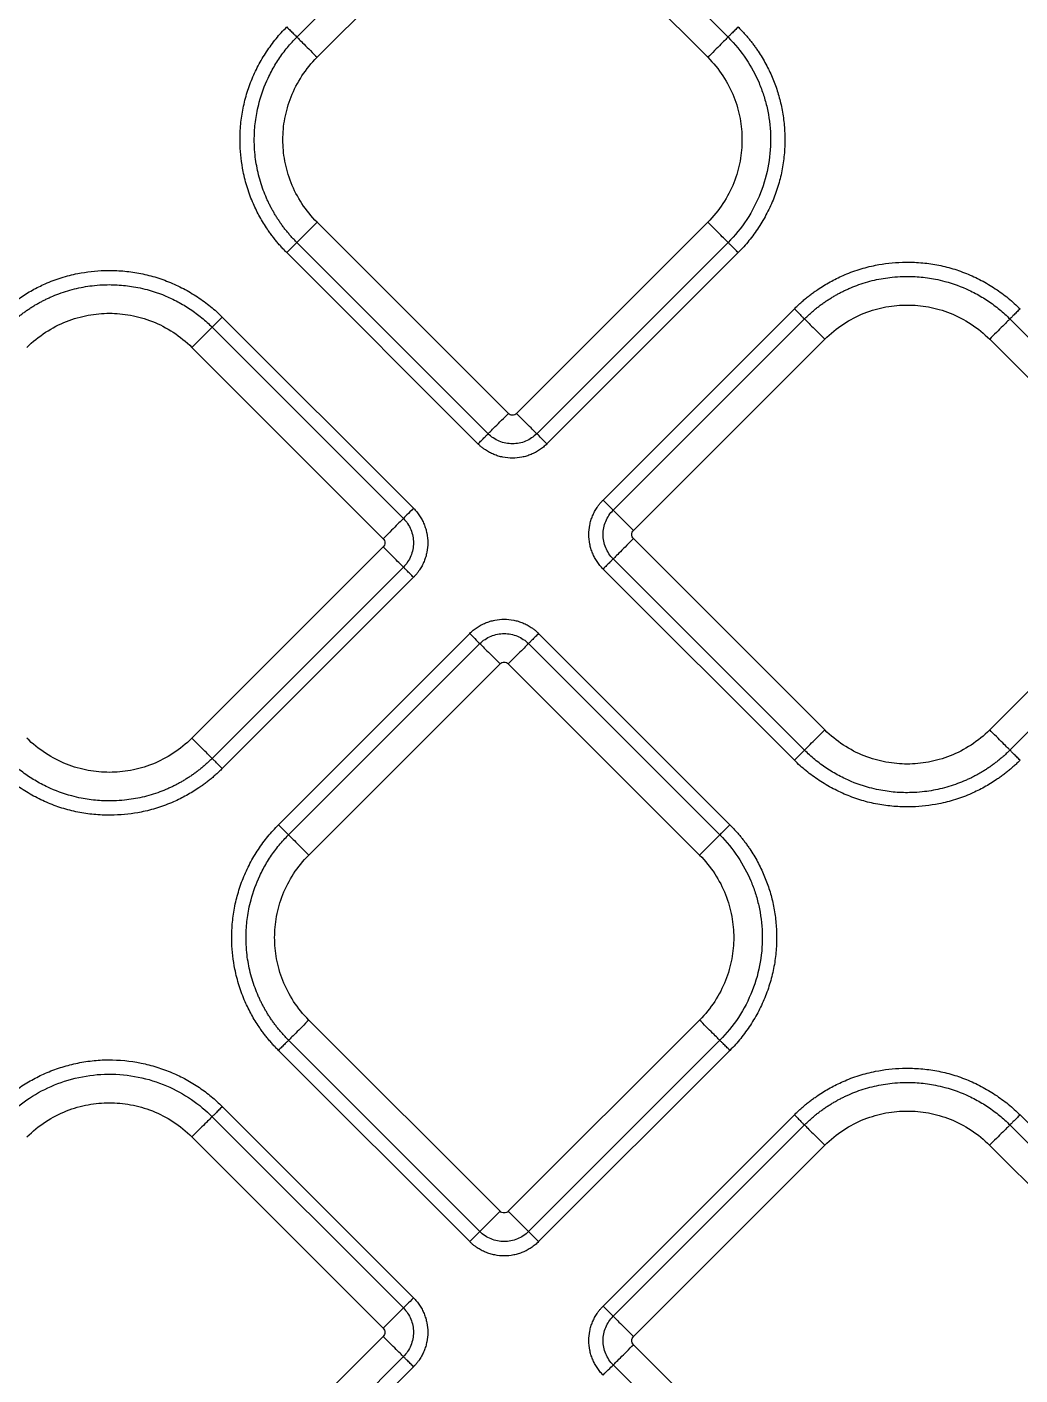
# Model space of a CAD drawing. Extents: x 0 to 84, y -21 to 126.
# Drawn here: x 47.546 to 50.966, y 29.559 to 34.201 of the extents above; entities that cross this region are included whole.
import ezdxf

# ---------------------------------------------------------------- set-up
doc = ezdxf.new("R2010")
doc.units = 0
doc.header["$MEASUREMENT"] = 0
doc.layers.add('1', color=4, linetype='Continuous')

# ---------------------------------------------------------------- blocks, each defined once
blk = doc.blocks.new('PRODIGY')
at = {"layer": '1', "color": 3, "linetype": 'Continuous', "lineweight": 25}
for p, q in [((48.4756, 34.1665), (49.1343, 34.8251)), ((49.302, 34.8251), (49.9607, 34.1665)), ((48.5453, 34.0968), (49.204, 34.7554)), ((49.2323, 34.7554), (49.891, 34.0968)), ((49.204, 32.8701), (48.5453, 33.5288)), ((49.891, 33.5288), (49.2323, 32.8701)), ((49.1343, 32.8004), (48.4756, 33.4591)), ((49.9607, 33.4591), (49.302, 32.8004)), ((49.0994, 32.7656), (48.4408, 33.4242)), ((49.9955, 33.4242), (49.3369, 32.7656)), ((48.2188, 33.2022), (48.8774, 32.5436)), ((49.5304, 32.5721), (50.189, 33.2307)), ((49.5652, 32.5372), (50.2239, 33.1959)), ((50.9313, 33.1959), (51.5899, 32.5372)), ((48.1839, 33.1674), (48.8426, 32.5087)), ((49.6349, 32.4675), (50.2936, 33.1262)), ((50.8616, 33.1262), (51.5202, 32.4675)), ((48.1142, 33.0977), (48.7729, 32.439)), ((48.7729, 32.4107), (48.1142, 31.752)), ((50.2936, 31.7805), (49.6349, 32.4392)), ((51.5202, 32.4392), (50.8616, 31.7805)), ((50.2239, 31.7108), (49.5652, 32.3695)), ((51.5899, 32.3695), (50.9313, 31.7108)), ((48.8426, 32.341), (48.1839, 31.6823)), ((50.189, 31.676), (49.5304, 32.3346)), ((48.8774, 32.3061), (48.2188, 31.6475)), ((48.4123, 31.454), (49.0709, 32.1126)), ((49.3084, 32.1126), (49.967, 31.454)), ((48.4471, 31.4191), (49.1058, 32.0778)), ((49.2735, 32.0778), (49.9322, 31.4191)), ((48.5168, 31.3494), (49.1755, 32.0081)), ((49.2038, 32.0081), (49.8625, 31.3494)), ((49.1755, 30.1228), (48.5168, 30.7814)), ((49.8625, 30.7814), (49.2038, 30.1228)), ((49.1058, 30.0531), (48.4471, 30.7117)), ((49.9322, 30.7117), (49.2735, 30.0531)), ((49.0709, 30.0182), (48.4123, 30.6769)), ((49.967, 30.6769), (49.3084, 30.0182)), ((48.2188, 30.4834), (48.8775, 29.8247)), ((49.5303, 29.7962), (50.189, 30.4549)), ((50.9661, 30.4549), (51.5866, 29.8344)), ((48.184, 30.4485), (48.8426, 29.7899)), ((49.5652, 29.7614), (50.2238, 30.42)), ((50.9312, 30.42), (51.5518, 29.7995)), ((48.1143, 30.3788), (48.7729, 29.7202)), ((49.6349, 29.6917), (50.2935, 30.3503)), ((50.8615, 30.3503), (51.5202, 29.6917)), ((48.7729, 29.6919), (48.1143, 29.0332)), ((48.8426, 29.6222), (48.184, 28.9635)), ((50.2935, 29.0047), (49.6349, 29.6634)), ((48.8775, 29.5873), (48.2188, 28.9287)), ((50.2238, 28.935), (49.5652, 29.5937))]:
    blk.add_line(p, q, dxfattribs=at)
for points, knots in [([(48.4408, 33.4242), (48.4373, 33.4278), (48.4303, 33.4349), (48.4202, 33.4459), (48.4104, 33.4571), (48.4008, 33.4687), (48.3916, 33.4805), (48.3827, 33.4926), (48.3675, 33.5144), (48.3475, 33.547), (48.3241, 33.5943), (48.3044, 33.6465), (48.287, 33.7146), (48.2792, 33.7838), (48.2805, 33.8521), (48.2872, 33.908), (48.2998, 33.9631), (48.3182, 34.0167), (48.342, 34.0681), (48.3659, 34.1085), (48.3872, 34.1391), (48.4041, 34.161), (48.4218, 34.1818), (48.4345, 34.1948), (48.4408, 34.2013)], [0, 0, 0, 0, 0.017341, 0.034665, 0.051985, 0.069313, 0.086663, 0.104047, 0.121478, 0.179141, 0.236743, 0.304922, 0.372836, 0.480686, 0.54577, 0.610337, 0.67596, 0.741895, 0.807114, 0.872629, 0.904913, 0.936849, 0.968517, 1, 1, 1, 1]), ([(48.4408, 34.2013), (48.4447, 34.1974), (48.4489, 34.1933), (48.4568, 34.1853), (48.4606, 34.1815), (48.4672, 34.1749), (48.4699, 34.1723), (48.4738, 34.1683), (48.475, 34.1671), (48.4756, 34.1665)], [0, 0, 0, 0, 0.25, 0.25, 0.5, 0.5, 0.75, 0.75, 1, 1, 1, 1]), ([(49.9955, 34.2013), (49.9918, 34.1976), (49.9879, 34.1937), (49.9801, 34.1859), (49.9763, 34.1821), (49.9697, 34.1755), (49.9669, 34.1727), (49.9627, 34.1685), (49.9613, 34.1671), (49.9607, 34.1665)], [0, 0, 0, 0, 0.25, 0.25, 0.5, 0.5, 0.75, 0.75, 1, 1, 1, 1]), ([(49.9955, 34.2013), (49.9987, 34.1981), (50.005, 34.1917), (50.0142, 34.1818), (50.0231, 34.1717), (50.0318, 34.1614), (50.0402, 34.1508), (50.0484, 34.1401), (50.0563, 34.1291), (50.0663, 34.1145), (50.0781, 34.096), (50.095, 34.0664), (50.1133, 34.0286), (50.1308, 33.9818), (50.144, 33.9329), (50.1529, 33.8819), (50.157, 33.8287), (50.1559, 33.7746), (50.1494, 33.7195), (50.1372, 33.6649), (50.119, 33.6113), (50.0954, 33.5597), (50.0715, 33.5188), (50.05, 33.4877), (50.0329, 33.4654), (50.0148, 33.4441), (50.0019, 33.4308), (49.9955, 33.4242)], [0, 0, 0, 0, 0.015653, 0.03129, 0.046922, 0.062557, 0.078206, 0.093877, 0.10958, 0.125325, 0.155378, 0.185662, 0.243925, 0.301095, 0.359088, 0.419952, 0.480645, 0.544392, 0.607866, 0.673169, 0.738587, 0.80425, 0.870202, 0.903106, 0.935649, 0.967918, 1, 1, 1, 1]), ([(48.4756, 33.4591), (48.4724, 33.4624), (48.4659, 33.469), (48.4565, 33.4792), (48.4475, 33.4896), (48.4388, 33.5001), (48.4305, 33.5108), (48.4225, 33.5216), (48.4149, 33.5326), (48.4077, 33.5436), (48.4008, 33.5547), (48.3942, 33.5659), (48.3881, 33.5771), (48.3822, 33.5884), (48.3766, 33.5999), (48.369, 33.6167), (48.3557, 33.6495), (48.3409, 33.6991), (48.3319, 33.7526), (48.3285, 33.8041), (48.3298, 33.8542), (48.3366, 33.9027), (48.3501, 33.9606), (48.367, 34.0068), (48.3877, 34.048), (48.4, 34.0699), (48.4134, 34.091), (48.4277, 34.1112), (48.4429, 34.1306), (48.4588, 34.1491), (48.47, 34.1607), (48.4756, 34.1665)], [0, 0, 0, 0, 0.0177774, 0.0354292, 0.0529501, 0.0703349, 0.0875789, 0.1046774, 0.1216263, 0.1384216, 0.1550596, 0.1715369, 0.1878503, 0.2040072, 0.2202357, 0.2366296, 0.2744001, 0.3552333, 0.4340673, 0.4807536, 0.5523715, 0.624938, 0.6673577, 0.7794137, 0.8115391, 0.8435228, 0.8753256, 0.9069099, 0.9382396, 0.9692804, 1, 1, 1, 1]), ([(48.4756, 34.1665), (48.477, 34.1652), (48.4797, 34.1625), (48.488, 34.1541), (48.4937, 34.1484), (48.507, 34.1351), (48.5146, 34.1275), (48.5301, 34.112), (48.538, 34.1041), (48.5453, 34.0968)], [0, 0, 0, 0, 0.25, 0.25, 0.5, 0.5, 0.75, 0.75, 1, 1, 1, 1]), ([(49.9607, 34.1665), (49.9594, 34.1652), (49.9567, 34.1625), (49.9483, 34.1541), (49.9426, 34.1484), (49.9293, 34.1351), (49.9217, 34.1275), (49.9062, 34.112), (49.8983, 34.1041), (49.891, 34.0968)], [0, 0, 0, 0, 0.25, 0.25, 0.5, 0.5, 0.75, 0.75, 1, 1, 1, 1]), ([(49.9607, 34.1665), (49.9844, 34.1428), (50.0052, 34.1171), (50.0408, 34.0638), (50.0555, 34.0362), (50.0732, 33.9946), (50.0783, 33.9809), (50.0875, 33.9525), (50.0915, 33.9378), (50.1017, 33.8926), (50.1059, 33.8608), (50.1079, 33.7955), (50.1057, 33.7619), (50.0943, 33.6951), (50.0851, 33.6618), (50.0598, 33.5976), (50.0438, 33.5667), (50.0061, 33.5093), (49.9844, 33.4828), (49.9607, 33.4591)], [0, 0, 0, 0, 0.125, 0.125, 0.25, 0.25, 0.3125, 0.3125, 0.375, 0.375, 0.5, 0.5, 0.625, 0.625, 0.75, 0.75, 0.875, 0.875, 1, 1, 1, 1]), ([(48.5453, 33.5288), (48.5257, 33.5484), (48.5082, 33.57), (48.4782, 33.616), (48.4657, 33.6402), (48.4461, 33.6897), (48.439, 33.7148), (48.4298, 33.7646), (48.4277, 33.7891), (48.4277, 33.8364), (48.4298, 33.861), (48.439, 33.9107), (48.4461, 33.9359), (48.4657, 33.9853), (48.4782, 34.0096), (48.5082, 34.0555), (48.5257, 34.0772), (48.5453, 34.0968)], [0, 0, 0, 0, 0.125, 0.125, 0.25, 0.25, 0.375, 0.375, 0.5, 0.5, 0.625, 0.625, 0.75, 0.75, 0.875, 0.875, 1, 1, 1, 1]), ([(49.891, 34.0968), (49.9106, 34.0772), (49.9281, 34.0555), (49.9581, 34.0096), (49.9706, 33.9853), (49.9902, 33.9359), (49.9973, 33.9107), (50.0065, 33.861), (50.0086, 33.8364), (50.0086, 33.7891), (50.0065, 33.7646), (49.9973, 33.7148), (49.9902, 33.6897), (49.9706, 33.6402), (49.9581, 33.616), (49.9281, 33.57), (49.9106, 33.5484), (49.891, 33.5288)], [0, 0, 0, 0, 0.125, 0.125, 0.25, 0.25, 0.375, 0.375, 0.5, 0.5, 0.625, 0.625, 0.75, 0.75, 0.875, 0.875, 1, 1, 1, 1]), ([(48.5453, 33.5288), (48.538, 33.5214), (48.5301, 33.5135), (48.5146, 33.498), (48.507, 33.4904), (48.4937, 33.4771), (48.488, 33.4714), (48.4797, 33.4631), (48.477, 33.4604), (48.4756, 33.4591)], [0, 0, 0, 0, 0.25, 0.25, 0.5, 0.5, 0.75, 0.75, 1, 1, 1, 1]), ([(49.9607, 33.4591), (49.9594, 33.4604), (49.9567, 33.4631), (49.9483, 33.4714), (49.9426, 33.4771), (49.9293, 33.4904), (49.9217, 33.498), (49.9062, 33.5135), (49.8983, 33.5214), (49.891, 33.5288)], [0, 0, 0, 0, 0.25, 0.25, 0.5, 0.5, 0.75, 0.75, 1, 1, 1, 1]), ([(48.4756, 33.4591), (48.475, 33.4585), (48.4738, 33.4572), (48.4699, 33.4533), (48.4672, 33.4506), (48.4606, 33.4441), (48.4568, 33.4403), (48.4489, 33.4323), (48.4447, 33.4281), (48.4408, 33.4242)], [0, 0, 0, 0, 0.25, 0.25, 0.5, 0.5, 0.75, 0.75, 1, 1, 1, 1]), ([(49.9955, 33.4242), (49.9916, 33.4281), (49.9875, 33.4323), (49.9795, 33.4403), (49.9757, 33.4441), (49.9691, 33.4506), (49.9664, 33.4533), (49.9625, 33.4572), (49.9613, 33.4585), (49.9607, 33.4591)], [0, 0, 0, 0, 0.25, 0.25, 0.5, 0.5, 0.75, 0.75, 1, 1, 1, 1]), ([(50.189, 33.2307), (50.1926, 33.2342), (50.1997, 33.2412), (50.2107, 33.2513), (50.222, 33.2611), (50.2335, 33.2707), (50.2453, 33.2799), (50.2574, 33.2888), (50.2792, 33.304), (50.3118, 33.324), (50.3591, 33.3474), (50.4113, 33.3671), (50.4794, 33.3845), (50.5486, 33.3923), (50.6169, 33.391), (50.6728, 33.3843), (50.7279, 33.3717), (50.7815, 33.3533), (50.8329, 33.3295), (50.8733, 33.3056), (50.9039, 33.2843), (50.9258, 33.2674), (50.9466, 33.2497), (50.9596, 33.237), (50.9661, 33.2307)], [0, 0, 0, 0, 0.017341, 0.034665, 0.051985, 0.069313, 0.086663, 0.104047, 0.121478, 0.179141, 0.236743, 0.304922, 0.372836, 0.480686, 0.54577, 0.610337, 0.67596, 0.741895, 0.807114, 0.872629, 0.904913, 0.936849, 0.968517, 1, 1, 1, 1]), ([(47.4417, 33.2022), (47.4452, 33.2057), (47.4523, 33.2127), (47.4633, 33.2228), (47.4746, 33.2326), (47.4861, 33.2422), (47.4979, 33.2514), (47.51, 33.2603), (47.5318, 33.2755), (47.5644, 33.2955), (47.6118, 33.3189), (47.664, 33.3386), (47.732, 33.356), (47.8012, 33.3638), (47.8696, 33.3625), (47.9254, 33.3558), (47.9805, 33.3432), (48.0341, 33.3248), (48.0855, 33.301), (48.1259, 33.2771), (48.1566, 33.2558), (48.1784, 33.2389), (48.1993, 33.2212), (48.2123, 33.2085), (48.2188, 33.2022)], [0, 0, 0, 0, 0.0173412, 0.0346651, 0.0519847, 0.069313, 0.0866627, 0.1040468, 0.121478, 0.1791406, 0.2367426, 0.3049223, 0.3728359, 0.4806859, 0.5457701, 0.6103365, 0.6759598, 0.7418949, 0.807114, 0.8726293, 0.9049132, 0.9368491, 0.9685172, 1, 1, 1, 1]), ([(50.2239, 33.1959), (50.2272, 33.1991), (50.2338, 33.2056), (50.244, 33.215), (50.2544, 33.224), (50.2649, 33.2327), (50.2756, 33.241), (50.2865, 33.249), (50.2974, 33.2566), (50.3084, 33.2638), (50.3195, 33.2707), (50.3307, 33.2773), (50.3419, 33.2834), (50.3532, 33.2893), (50.3647, 33.2949), (50.3815, 33.3025), (50.4143, 33.3158), (50.4639, 33.3306), (50.5174, 33.3396), (50.5689, 33.343), (50.619, 33.3417), (50.6675, 33.3349), (50.7254, 33.3214), (50.7716, 33.3045), (50.8128, 33.2838), (50.8347, 33.2715), (50.8558, 33.2581), (50.876, 33.2438), (50.8954, 33.2286), (50.9139, 33.2127), (50.9255, 33.2015), (50.9313, 33.1959)], [0, 0, 0, 0, 0.017777, 0.035429, 0.052949, 0.070334, 0.087578, 0.104676, 0.121625, 0.13842, 0.155058, 0.171536, 0.18785, 0.204007, 0.220235, 0.23663, 0.2744, 0.355233, 0.434068, 0.480754, 0.552371, 0.624938, 0.667358, 0.779414, 0.811539, 0.843523, 0.875325, 0.90691, 0.93824, 0.96928, 1, 1, 1, 1]), ([(47.4765, 33.1674), (47.4798, 33.1706), (47.4865, 33.1771), (47.4967, 33.1865), (47.5071, 33.1955), (47.5176, 33.2042), (47.5283, 33.2125), (47.5391, 33.2205), (47.55, 33.2281), (47.5611, 33.2353), (47.5722, 33.2422), (47.5833, 33.2488), (47.5946, 33.2549), (47.6059, 33.2608), (47.6174, 33.2664), (47.6342, 33.274), (47.6669, 33.2873), (47.7166, 33.3021), (47.77, 33.3111), (47.8216, 33.3145), (47.8716, 33.3132), (47.9201, 33.3064), (47.978, 33.2929), (48.0242, 33.276), (48.0655, 33.2553), (48.0873, 33.243), (48.1084, 33.2296), (48.1287, 33.2153), (48.1481, 33.2001), (48.1666, 33.1842), (48.1782, 33.173), (48.1839, 33.1674)], [0, 0, 0, 0, 0.017777, 0.035429, 0.05295, 0.070335, 0.087579, 0.104677, 0.121626, 0.138421, 0.155059, 0.171537, 0.18785, 0.204007, 0.220236, 0.23663, 0.2744, 0.355233, 0.434067, 0.480754, 0.552371, 0.624938, 0.667358, 0.779414, 0.811539, 0.843523, 0.875325, 0.90691, 0.938239, 0.96928, 1, 1, 1, 1]), ([(50.2936, 33.1262), (50.3132, 33.1458), (50.3348, 33.1633), (50.3808, 33.1933), (50.405, 33.2058), (50.4545, 33.2254), (50.4796, 33.2325), (50.5294, 33.2417), (50.5539, 33.2438), (50.6012, 33.2438), (50.6258, 33.2417), (50.6755, 33.2325), (50.7007, 33.2254), (50.7501, 33.2058), (50.7744, 33.1933), (50.8203, 33.1633), (50.842, 33.1458), (50.8616, 33.1262)], [0, 0, 0, 0, 0.125, 0.125, 0.25, 0.25, 0.375, 0.375, 0.5, 0.5, 0.625, 0.625, 0.75, 0.75, 0.875, 0.875, 1, 1, 1, 1]), ([(47.5462, 33.0977), (47.5658, 33.1173), (47.5875, 33.1348), (47.6334, 33.1648), (47.6577, 33.1773), (47.7071, 33.1969), (47.7323, 33.204), (47.782, 33.2132), (47.8066, 33.2153), (47.8539, 33.2153), (47.8784, 33.2132), (47.9282, 33.204), (47.9533, 33.1969), (48.0028, 33.1773), (48.027, 33.1648), (48.073, 33.1348), (48.0946, 33.1173), (48.1142, 33.0977)], [0, 0, 0, 0, 0.125, 0.125, 0.25, 0.25, 0.375, 0.375, 0.5, 0.5, 0.625, 0.625, 0.75, 0.75, 0.875, 0.875, 1, 1, 1, 1]), ([(48.2188, 33.2022), (48.2149, 33.1983), (48.2107, 33.1941), (48.2027, 33.1862), (48.1989, 33.1824), (48.1924, 33.1758), (48.1897, 33.1731), (48.1858, 33.1692), (48.1845, 33.168), (48.1839, 33.1674)], [0, 0, 0, 0, 0.25, 0.25, 0.5, 0.5, 0.75, 0.75, 1, 1, 1, 1]), ([(50.189, 33.2307), (50.1927, 33.227), (50.1967, 33.2231), (50.2044, 33.2153), (50.2082, 33.2115), (50.2149, 33.2049), (50.2177, 33.202), (50.2219, 33.1979), (50.2232, 33.1965), (50.2239, 33.1959)], [0, 0, 0, 0, 0.25, 0.25, 0.5, 0.5, 0.75, 0.75, 1, 1, 1, 1]), ([(50.2239, 33.1959), (50.2252, 33.1946), (50.2279, 33.1918), (50.2363, 33.1835), (50.2419, 33.1778), (50.2552, 33.1645), (50.2628, 33.1569), (50.2783, 33.1414), (50.2862, 33.1335), (50.2936, 33.1262)], [0, 0, 0, 0, 0.25, 0.25, 0.5, 0.5, 0.75, 0.75, 1, 1, 1, 1]), ([(50.9313, 33.1959), (50.93, 33.1946), (50.9273, 33.1918), (50.9189, 33.1835), (50.9132, 33.1778), (50.8999, 33.1645), (50.8923, 33.1569), (50.8768, 33.1414), (50.8689, 33.1335), (50.8616, 33.1262)], [0, 0, 0, 0, 0.25, 0.25, 0.5, 0.5, 0.75, 0.75, 1, 1, 1, 1]), ([(50.9661, 33.2307), (50.9622, 33.2268), (50.9581, 33.2227), (50.9501, 33.2147), (50.9463, 33.2109), (50.9397, 33.2043), (50.9371, 33.2016), (50.9331, 33.1977), (50.9319, 33.1965), (50.9313, 33.1959)], [0, 0, 0, 0, 0.25, 0.25, 0.5, 0.5, 0.75, 0.75, 1, 1, 1, 1]), ([(48.1839, 33.1674), (48.1826, 33.1661), (48.1799, 33.1633), (48.1716, 33.155), (48.1659, 33.1493), (48.1526, 33.136), (48.145, 33.1284), (48.1295, 33.1129), (48.1216, 33.105), (48.1142, 33.0977)], [0, 0, 0, 0, 0.25, 0.25, 0.5, 0.5, 0.75, 0.75, 1, 1, 1, 1]), ([(49.1343, 32.8004), (49.1356, 32.8017), (49.1383, 32.8044), (49.1467, 32.8128), (49.1523, 32.8184), (49.1656, 32.8317), (49.1732, 32.8393), (49.1888, 32.8548), (49.1966, 32.8627), (49.204, 32.8701)], [0, 0, 0, 0, 0.25, 0.25, 0.5, 0.5, 0.75, 0.75, 1, 1, 1, 1]), ([(49.302, 32.8004), (49.3007, 32.8017), (49.298, 32.8044), (49.2897, 32.8127), (49.284, 32.8184), (49.2707, 32.8317), (49.2631, 32.8393), (49.2476, 32.8548), (49.2397, 32.8627), (49.2323, 32.8701)], [0, 0, 0, 0, 0.25, 0.25, 0.5, 0.5, 0.75, 0.75, 1, 1, 1, 1]), ([(49.0994, 32.7656), (49.1034, 32.7695), (49.1075, 32.7736), (49.1155, 32.7816), (49.1193, 32.7854), (49.1258, 32.7919), (49.1285, 32.7946), (49.1325, 32.7986), (49.1337, 32.7998), (49.1343, 32.8004)], [0, 0, 0, 0, 0.25, 0.25, 0.5, 0.5, 0.75, 0.75, 1, 1, 1, 1]), ([(49.302, 32.8004), (49.2912, 32.7896), (49.2779, 32.7808), (49.2491, 32.7688), (49.2335, 32.7657), (49.2028, 32.7657), (49.1872, 32.7688), (49.1584, 32.7808), (49.1451, 32.7896), (49.1343, 32.8004)], [0, 0, 0, 0, 0.25, 0.25, 0.5, 0.5, 0.75, 0.75, 1, 1, 1, 1]), ([(49.3369, 32.7656), (49.3286, 32.7738), (49.3204, 32.7821), (49.3077, 32.7947), (49.3034, 32.799), (49.302, 32.8004)], [0, 0, 0, 0, 0.5, 0.5, 1, 1, 1, 1]), ([(49.3369, 32.7656), (49.3349, 32.7637), (49.331, 32.7598), (49.3247, 32.7545), (49.3182, 32.7494), (49.3092, 32.7431), (49.2974, 32.736), (49.2825, 32.729), (49.2669, 32.7234), (49.2456, 32.7181), (49.2182, 32.7153), (49.1907, 32.7181), (49.1694, 32.7234), (49.1539, 32.729), (49.1389, 32.736), (49.1263, 32.7436), (49.1159, 32.751), (49.1073, 32.758), (49.1021, 32.763), (49.0994, 32.7656)], [0, 0, 0, 0, 0.031198, 0.062422, 0.093752, 0.125266, 0.187622, 0.250173, 0.31267, 0.375042, 0.499989, 0.624937, 0.687308, 0.749825, 0.812368, 0.874743, 0.916727, 0.958417, 1, 1, 1, 1]), ([(49.5304, 32.3346), (49.5285, 32.3366), (49.5246, 32.3405), (49.5193, 32.3468), (49.5142, 32.3533), (49.5079, 32.3623), (49.5008, 32.3741), (49.4938, 32.3891), (49.4883, 32.4046), (49.4829, 32.4259), (49.4801, 32.4533), (49.4829, 32.4808), (49.4883, 32.5021), (49.4938, 32.5176), (49.5008, 32.5326), (49.5084, 32.5452), (49.5158, 32.5556), (49.5228, 32.5642), (49.5278, 32.5694), (49.5304, 32.5721)], [0, 0, 0, 0, 0.031198, 0.062422, 0.093752, 0.125266, 0.187622, 0.250173, 0.31267, 0.375042, 0.499989, 0.624937, 0.687308, 0.749825, 0.812368, 0.874743, 0.916727, 0.958417, 1, 1, 1, 1]), ([(49.5304, 32.5721), (49.5343, 32.5681), (49.5384, 32.564), (49.5464, 32.556), (49.5502, 32.5522), (49.5567, 32.5457), (49.5594, 32.543), (49.5634, 32.539), (49.5646, 32.5378), (49.5652, 32.5372)], [0, 0, 0, 0, 0.25, 0.25, 0.5, 0.5, 0.75, 0.75, 1, 1, 1, 1]), ([(48.8426, 32.5087), (48.8413, 32.5074), (48.8386, 32.5047), (48.8303, 32.4964), (48.8246, 32.4907), (48.8113, 32.4774), (48.8037, 32.4698), (48.7882, 32.4543), (48.7803, 32.4464), (48.7729, 32.439)], [0, 0, 0, 0, 0.25, 0.25, 0.5, 0.5, 0.75, 0.75, 1, 1, 1, 1]), ([(48.8774, 32.5436), (48.8692, 32.5353), (48.8609, 32.5271), (48.8483, 32.5144), (48.844, 32.5101), (48.8426, 32.5087)], [0, 0, 0, 0, 0.5, 0.5, 1, 1, 1, 1]), ([(48.8426, 32.5087), (48.8534, 32.4979), (48.8622, 32.4846), (48.8742, 32.4558), (48.8773, 32.4402), (48.8773, 32.4095), (48.8742, 32.3939), (48.8622, 32.3651), (48.8534, 32.3518), (48.8426, 32.341)], [0, 0, 0, 0, 0.25, 0.25, 0.5, 0.5, 0.75, 0.75, 1, 1, 1, 1]), ([(48.8774, 32.5436), (48.8793, 32.5416), (48.8832, 32.5377), (48.8885, 32.5314), (48.8936, 32.5249), (48.8999, 32.5159), (48.907, 32.5041), (48.914, 32.4891), (48.9196, 32.4736), (48.9249, 32.4523), (48.9277, 32.4249), (48.9249, 32.3974), (48.9196, 32.3761), (48.914, 32.3606), (48.907, 32.3456), (48.8994, 32.333), (48.892, 32.3226), (48.885, 32.314), (48.88, 32.3088), (48.8774, 32.3061)], [0, 0, 0, 0, 0.031198, 0.062422, 0.093752, 0.125266, 0.187622, 0.250173, 0.31267, 0.375042, 0.499989, 0.624937, 0.687308, 0.749825, 0.812368, 0.874743, 0.916727, 0.958417, 1, 1, 1, 1]), ([(49.5652, 32.3695), (49.5544, 32.3803), (49.5456, 32.3936), (49.5336, 32.4224), (49.5305, 32.438), (49.5305, 32.4687), (49.5336, 32.4843), (49.5456, 32.5131), (49.5544, 32.5264), (49.5652, 32.5372)], [0, 0, 0, 0, 0.25, 0.25, 0.5, 0.5, 0.75, 0.75, 1, 1, 1, 1]), ([(49.5652, 32.5372), (49.5665, 32.5359), (49.5692, 32.5332), (49.5776, 32.5248), (49.5832, 32.5192), (49.5965, 32.5059), (49.6041, 32.4983), (49.6197, 32.4827), (49.6275, 32.4749), (49.6349, 32.4675)], [0, 0, 0, 0, 0.25, 0.25, 0.5, 0.5, 0.75, 0.75, 1, 1, 1, 1]), ([(48.8426, 32.341), (48.8413, 32.3423), (48.8386, 32.345), (48.8302, 32.3534), (48.8246, 32.359), (48.8113, 32.3723), (48.8037, 32.3799), (48.7882, 32.3955), (48.7803, 32.4033), (48.7729, 32.4107)], [0, 0, 0, 0, 0.25, 0.25, 0.5, 0.5, 0.75, 0.75, 1, 1, 1, 1]), ([(49.6349, 32.4392), (49.6275, 32.4318), (49.6197, 32.424), (49.6041, 32.4084), (49.5965, 32.4008), (49.5832, 32.3875), (49.5776, 32.3819), (49.5692, 32.3735), (49.5665, 32.3708), (49.5652, 32.3695)], [0, 0, 0, 0, 0.25, 0.25, 0.5, 0.5, 0.75, 0.75, 1, 1, 1, 1]), ([(49.5652, 32.3695), (49.5646, 32.3689), (49.5634, 32.3677), (49.5594, 32.3637), (49.5567, 32.361), (49.5502, 32.3545), (49.5464, 32.3507), (49.5384, 32.3427), (49.5343, 32.3386), (49.5304, 32.3346)], [0, 0, 0, 0, 0.25, 0.25, 0.5, 0.5, 0.75, 0.75, 1, 1, 1, 1]), ([(48.8774, 32.3061), (48.8735, 32.3101), (48.8694, 32.3142), (48.8614, 32.3222), (48.8576, 32.326), (48.8511, 32.3325), (48.8484, 32.3352), (48.8445, 32.3391), (48.8432, 32.3404), (48.8426, 32.341)], [0, 0, 0, 0, 0.25, 0.25, 0.5, 0.5, 0.75, 0.75, 1, 1, 1, 1]), ([(49.0709, 32.1126), (49.0729, 32.1145), (49.0768, 32.1184), (49.0831, 32.1237), (49.0896, 32.1288), (49.0986, 32.1351), (49.1104, 32.1422), (49.1254, 32.1492), (49.1409, 32.1547), (49.1622, 32.1601), (49.1896, 32.1629), (49.2171, 32.1601), (49.2384, 32.1547), (49.2539, 32.1492), (49.2689, 32.1422), (49.2815, 32.1346), (49.2919, 32.1272), (49.3005, 32.1202), (49.3057, 32.1152), (49.3084, 32.1126)], [0, 0, 0, 0, 0.031198, 0.062422, 0.093752, 0.125266, 0.187622, 0.250173, 0.31267, 0.375042, 0.499989, 0.624937, 0.687308, 0.749825, 0.812368, 0.874743, 0.916727, 0.958417, 1, 1, 1, 1]), ([(49.0709, 32.1126), (49.0792, 32.1044), (49.0874, 32.0961), (49.1001, 32.0835), (49.1044, 32.0792), (49.1058, 32.0778)], [0, 0, 0, 0, 0.5, 0.5, 1, 1, 1, 1]), ([(49.1058, 32.0778), (49.1166, 32.0886), (49.1299, 32.0974), (49.1587, 32.1094), (49.1743, 32.1125), (49.205, 32.1125), (49.2206, 32.1094), (49.2494, 32.0974), (49.2627, 32.0886), (49.2735, 32.0778)], [0, 0, 0, 0, 0.25, 0.25, 0.5, 0.5, 0.75, 0.75, 1, 1, 1, 1]), ([(49.3084, 32.1126), (49.3044, 32.1087), (49.3003, 32.1046), (49.2923, 32.0966), (49.2885, 32.0928), (49.282, 32.0863), (49.2793, 32.0836), (49.2753, 32.0796), (49.2741, 32.0784), (49.2735, 32.0778)], [0, 0, 0, 0, 0.25, 0.25, 0.5, 0.5, 0.75, 0.75, 1, 1, 1, 1]), ([(49.1058, 32.0778), (49.1071, 32.0765), (49.1098, 32.0738), (49.1181, 32.0655), (49.1238, 32.0598), (49.1371, 32.0465), (49.1447, 32.0389), (49.1602, 32.0234), (49.1681, 32.0155), (49.1755, 32.0081)], [0, 0, 0, 0, 0.25, 0.25, 0.5, 0.5, 0.75, 0.75, 1, 1, 1, 1]), ([(49.2735, 32.0778), (49.2722, 32.0765), (49.2695, 32.0738), (49.2611, 32.0654), (49.2555, 32.0598), (49.2422, 32.0465), (49.2346, 32.0389), (49.219, 32.0234), (49.2112, 32.0155), (49.2038, 32.0081)], [0, 0, 0, 0, 0.25, 0.25, 0.5, 0.5, 0.75, 0.75, 1, 1, 1, 1]), ([(50.2239, 31.7108), (50.2252, 31.7121), (50.2279, 31.7149), (50.2363, 31.7232), (50.2419, 31.7289), (50.2552, 31.7422), (50.2628, 31.7498), (50.2783, 31.7653), (50.2862, 31.7732), (50.2936, 31.7805)], [0, 0, 0, 0, 0.25, 0.25, 0.5, 0.5, 0.75, 0.75, 1, 1, 1, 1]), ([(50.8616, 31.7805), (50.842, 31.7609), (50.8203, 31.7434), (50.7744, 31.7134), (50.7501, 31.7009), (50.7007, 31.6813), (50.6755, 31.6742), (50.6258, 31.665), (50.6012, 31.6629), (50.5539, 31.6629), (50.5294, 31.665), (50.4796, 31.6742), (50.4545, 31.6813), (50.405, 31.7009), (50.3808, 31.7134), (50.3348, 31.7434), (50.3132, 31.7609), (50.2936, 31.7805)], [0, 0, 0, 0, 0.125, 0.125, 0.25, 0.25, 0.375, 0.375, 0.5, 0.5, 0.625, 0.625, 0.75, 0.75, 0.875, 0.875, 1, 1, 1, 1]), ([(50.9313, 31.7108), (50.93, 31.7121), (50.9273, 31.7149), (50.9189, 31.7232), (50.9132, 31.7289), (50.8999, 31.7422), (50.8923, 31.7498), (50.8768, 31.7653), (50.8689, 31.7732), (50.8616, 31.7805)], [0, 0, 0, 0, 0.25, 0.25, 0.5, 0.5, 0.75, 0.75, 1, 1, 1, 1]), ([(48.1142, 31.752), (48.0946, 31.7324), (48.073, 31.7149), (48.027, 31.6849), (48.0028, 31.6724), (47.9533, 31.6528), (47.9282, 31.6457), (47.8784, 31.6365), (47.8539, 31.6344), (47.8066, 31.6344), (47.782, 31.6365), (47.7323, 31.6457), (47.7071, 31.6528), (47.6577, 31.6724), (47.6334, 31.6849), (47.5875, 31.7149), (47.5658, 31.7324), (47.5462, 31.752)], [0, 0, 0, 0, 0.125, 0.125, 0.25, 0.25, 0.375, 0.375, 0.5, 0.5, 0.625, 0.625, 0.75, 0.75, 0.875, 0.875, 1, 1, 1, 1]), ([(48.1839, 31.6823), (48.1826, 31.6836), (48.1799, 31.6863), (48.1716, 31.6947), (48.1659, 31.7004), (48.1526, 31.7137), (48.145, 31.7213), (48.1295, 31.7368), (48.1216, 31.7447), (48.1142, 31.752)], [0, 0, 0, 0, 0.25, 0.25, 0.5, 0.5, 0.75, 0.75, 1, 1, 1, 1]), ([(50.189, 31.676), (50.1929, 31.6799), (50.1971, 31.684), (50.2051, 31.692), (50.2089, 31.6958), (50.2154, 31.7024), (50.2181, 31.7051), (50.222, 31.709), (50.2233, 31.7102), (50.2239, 31.7108)], [0, 0, 0, 0, 0.25, 0.25, 0.5, 0.5, 0.75, 0.75, 1, 1, 1, 1]), ([(50.9313, 31.7108), (50.928, 31.7076), (50.9213, 31.7011), (50.9111, 31.6917), (50.9007, 31.6827), (50.8902, 31.674), (50.8795, 31.6657), (50.8687, 31.6577), (50.8578, 31.6501), (50.8467, 31.6429), (50.8356, 31.636), (50.8245, 31.6294), (50.8132, 31.6233), (50.8019, 31.6174), (50.7904, 31.6118), (50.7736, 31.6042), (50.7409, 31.5909), (50.6912, 31.5761), (50.6378, 31.5671), (50.5862, 31.5637), (50.5362, 31.565), (50.4877, 31.5718), (50.4298, 31.5853), (50.3836, 31.6022), (50.3423, 31.6229), (50.3205, 31.6352), (50.2994, 31.6486), (50.2791, 31.6629), (50.2597, 31.6781), (50.2412, 31.694), (50.2296, 31.7052), (50.2239, 31.7108)], [0, 0, 0, 0, 0.017777, 0.035429, 0.05295, 0.070334, 0.087578, 0.104677, 0.121626, 0.138421, 0.155059, 0.171536, 0.18785, 0.204007, 0.220236, 0.23663, 0.2744, 0.355233, 0.434067, 0.480754, 0.552371, 0.624938, 0.667358, 0.779414, 0.811539, 0.843523, 0.875326, 0.90691, 0.93824, 0.96928, 1, 1, 1, 1]), ([(50.9661, 31.676), (50.9624, 31.6797), (50.9585, 31.6836), (50.9507, 31.6914), (50.9469, 31.6952), (50.9403, 31.7018), (50.9375, 31.7047), (50.9333, 31.7088), (50.9319, 31.7102), (50.9313, 31.7108)], [0, 0, 0, 0, 0.25, 0.25, 0.5, 0.5, 0.75, 0.75, 1, 1, 1, 1]), ([(48.1839, 31.6823), (48.1806, 31.6791), (48.174, 31.6726), (48.1638, 31.6632), (48.1534, 31.6542), (48.1429, 31.6455), (48.1322, 31.6372), (48.1214, 31.6292), (48.1104, 31.6216), (48.0994, 31.6144), (48.0883, 31.6075), (48.0771, 31.6009), (48.0659, 31.5948), (48.0546, 31.5889), (48.0431, 31.5833), (48.0263, 31.5757), (47.9935, 31.5624), (47.9439, 31.5476), (47.8904, 31.5386), (47.8389, 31.5352), (47.7888, 31.5365), (47.7403, 31.5433), (47.6824, 31.5568), (47.6362, 31.5737), (47.595, 31.5944), (47.5731, 31.6067), (47.552, 31.6201), (47.5318, 31.6344), (47.5124, 31.6496), (47.4939, 31.6655), (47.4823, 31.6767), (47.4765, 31.6823)], [0, 0, 0, 0, 0.017777, 0.035429, 0.05295, 0.070335, 0.087579, 0.104678, 0.121627, 0.138422, 0.15506, 0.171537, 0.18785, 0.204007, 0.220236, 0.23663, 0.2744, 0.355233, 0.434067, 0.480754, 0.552372, 0.624938, 0.667358, 0.779414, 0.811539, 0.843523, 0.875326, 0.90691, 0.93824, 0.96928, 1, 1, 1, 1]), ([(48.2188, 31.6475), (48.2151, 31.6512), (48.2112, 31.6551), (48.2034, 31.6629), (48.1996, 31.6667), (48.1929, 31.6733), (48.1901, 31.6761), (48.1859, 31.6803), (48.1846, 31.6817), (48.1839, 31.6823)], [0, 0, 0, 0, 0.25, 0.25, 0.5, 0.5, 0.75, 0.75, 1, 1, 1, 1]), ([(50.9661, 31.676), (50.9626, 31.6725), (50.9555, 31.6655), (50.9445, 31.6554), (50.9332, 31.6456), (50.9217, 31.636), (50.9099, 31.6268), (50.8978, 31.6179), (50.876, 31.6027), (50.8434, 31.5827), (50.796, 31.5593), (50.7438, 31.5396), (50.6758, 31.5222), (50.6066, 31.5144), (50.5382, 31.5157), (50.4824, 31.5224), (50.4273, 31.535), (50.3737, 31.5534), (50.3223, 31.5772), (50.2819, 31.6011), (50.2512, 31.6224), (50.2294, 31.6393), (50.2086, 31.657), (50.1955, 31.6697), (50.189, 31.676)], [0, 0, 0, 0, 0.0173412, 0.0346651, 0.0519847, 0.069313, 0.0866627, 0.1040468, 0.121478, 0.1791406, 0.2367426, 0.3049223, 0.3728359, 0.4806859, 0.5457701, 0.6103365, 0.6759598, 0.7418949, 0.807114, 0.8726293, 0.9049132, 0.9368491, 0.9685172, 1, 1, 1, 1]), ([(48.2188, 31.6475), (48.2152, 31.644), (48.2081, 31.637), (48.1971, 31.6269), (48.1859, 31.6171), (48.1743, 31.6075), (48.1625, 31.5983), (48.1504, 31.5894), (48.1286, 31.5742), (48.096, 31.5542), (48.0487, 31.5308), (47.9965, 31.5111), (47.9284, 31.4937), (47.8592, 31.4859), (47.7909, 31.4872), (47.735, 31.4939), (47.6799, 31.5065), (47.6263, 31.5249), (47.5749, 31.5487), (47.5345, 31.5726), (47.5039, 31.5939), (47.482, 31.6108), (47.4612, 31.6285), (47.4482, 31.6412), (47.4417, 31.6475)], [0, 0, 0, 0, 0.017341, 0.034665, 0.051985, 0.069313, 0.086663, 0.104047, 0.121478, 0.179141, 0.236743, 0.304922, 0.372836, 0.480686, 0.54577, 0.610337, 0.67596, 0.741895, 0.807114, 0.872629, 0.904913, 0.936849, 0.968517, 1, 1, 1, 1]), ([(48.4123, 30.6769), (48.4088, 30.6804), (48.4018, 30.6875), (48.3917, 30.6985), (48.3819, 30.7098), (48.3723, 30.7213), (48.3631, 30.7331), (48.3542, 30.7452), (48.339, 30.767), (48.319, 30.7996), (48.2956, 30.847), (48.2759, 30.8992), (48.2585, 30.9672), (48.2507, 31.0364), (48.252, 31.1048), (48.2587, 31.1606), (48.2713, 31.2157), (48.2897, 31.2693), (48.3135, 31.3207), (48.3374, 31.3611), (48.3587, 31.3918), (48.3756, 31.4136), (48.3933, 31.4344), (48.406, 31.4475), (48.4123, 31.454)], [0, 0, 0, 0, 0.017341, 0.034665, 0.051985, 0.069313, 0.086663, 0.104047, 0.121478, 0.179141, 0.236743, 0.304922, 0.372836, 0.480686, 0.54577, 0.610337, 0.67596, 0.741895, 0.807114, 0.872629, 0.904913, 0.936849, 0.968517, 1, 1, 1, 1]), ([(48.4123, 31.454), (48.4162, 31.4501), (48.4204, 31.4459), (48.4283, 31.4379), (48.4321, 31.4341), (48.4387, 31.4276), (48.4414, 31.4249), (48.4453, 31.421), (48.4465, 31.4197), (48.4471, 31.4191)], [0, 0, 0, 0, 0.25, 0.25, 0.5, 0.5, 0.75, 0.75, 1, 1, 1, 1]), ([(49.967, 31.454), (49.9633, 31.4503), (49.9594, 31.4463), (49.9516, 31.4386), (49.9478, 31.4348), (49.9412, 31.4281), (49.9383, 31.4253), (49.9342, 31.4211), (49.9328, 31.4198), (49.9322, 31.4191)], [0, 0, 0, 0, 0.25, 0.25, 0.5, 0.5, 0.75, 0.75, 1, 1, 1, 1]), ([(49.967, 31.454), (49.9702, 31.4508), (49.9765, 31.4444), (49.9857, 31.4345), (49.9946, 31.4244), (50.0033, 31.414), (50.0117, 31.4035), (50.0199, 31.3927), (50.0278, 31.3817), (50.0378, 31.3671), (50.0496, 31.3487), (50.0665, 31.319), (50.0848, 31.2813), (50.1023, 31.2345), (50.1155, 31.1855), (50.1244, 31.1346), (50.1285, 31.0814), (50.1274, 31.0272), (50.1209, 30.9722), (50.1087, 30.9176), (50.0905, 30.864), (50.0669, 30.8124), (50.043, 30.7715), (50.0215, 30.7403), (50.0044, 30.7181), (49.9863, 30.6968), (49.9734, 30.6835), (49.967, 30.6769)], [0, 0, 0, 0, 0.015653, 0.03129, 0.046922, 0.062557, 0.078206, 0.093877, 0.10958, 0.125325, 0.155378, 0.185662, 0.243925, 0.301095, 0.359088, 0.419952, 0.480645, 0.544392, 0.607866, 0.673169, 0.738587, 0.80425, 0.870202, 0.903106, 0.935649, 0.967918, 1, 1, 1, 1]), ([(48.4471, 30.7117), (48.4439, 30.715), (48.4374, 30.7217), (48.428, 30.7319), (48.419, 30.7423), (48.4103, 30.7528), (48.402, 30.7635), (48.394, 30.7743), (48.3864, 30.7852), (48.3792, 30.7963), (48.3723, 30.8074), (48.3657, 30.8185), (48.3596, 30.8298), (48.3537, 30.8411), (48.3481, 30.8526), (48.3405, 30.8694), (48.3272, 30.9021), (48.3124, 30.9518), (48.3034, 31.0052), (48.3, 31.0568), (48.3013, 31.1068), (48.3081, 31.1553), (48.3216, 31.2132), (48.3385, 31.2594), (48.3592, 31.3007), (48.3715, 31.3225), (48.3849, 31.3436), (48.3992, 31.3639), (48.4144, 31.3833), (48.4303, 31.4018), (48.4415, 31.4134), (48.4471, 31.4191)], [0, 0, 0, 0, 0.017777, 0.035429, 0.05295, 0.070334, 0.087578, 0.104677, 0.121625, 0.138421, 0.155059, 0.171536, 0.18785, 0.204007, 0.220235, 0.23663, 0.2744, 0.355233, 0.434067, 0.480754, 0.552371, 0.624938, 0.667358, 0.779414, 0.811539, 0.843523, 0.875325, 0.90691, 0.93824, 0.96928, 1, 1, 1, 1]), ([(48.4471, 31.4191), (48.4484, 31.4178), (48.4512, 31.4151), (48.4595, 31.4068), (48.4652, 31.4011), (48.4785, 31.3878), (48.4861, 31.3802), (48.5016, 31.3647), (48.5095, 31.3568), (48.5168, 31.3494)], [0, 0, 0, 0, 0.25, 0.25, 0.5, 0.5, 0.75, 0.75, 1, 1, 1, 1]), ([(49.9322, 31.4191), (49.9309, 31.4178), (49.9282, 31.4151), (49.9198, 31.4068), (49.9141, 31.4011), (49.9008, 31.3878), (49.8932, 31.3802), (49.8777, 31.3647), (49.8698, 31.3568), (49.8625, 31.3494)], [0, 0, 0, 0, 0.25, 0.25, 0.5, 0.5, 0.75, 0.75, 1, 1, 1, 1]), ([(49.9322, 31.4191), (49.9559, 31.3954), (49.9767, 31.3698), (50.0123, 31.3165), (50.027, 31.2889), (50.0447, 31.2473), (50.0498, 31.2336), (50.059, 31.2051), (50.063, 31.1904), (50.0732, 31.1452), (50.0774, 31.1134), (50.0794, 31.0481), (50.0772, 31.0146), (50.0658, 30.9477), (50.0566, 30.9144), (50.0313, 30.8502), (50.0153, 30.8193), (49.9776, 30.7619), (49.9559, 30.7354), (49.9322, 30.7117)], [0, 0, 0, 0, 0.125, 0.125, 0.25, 0.25, 0.3125, 0.3125, 0.375, 0.375, 0.5, 0.5, 0.625, 0.625, 0.75, 0.75, 0.875, 0.875, 1, 1, 1, 1]), ([(48.5168, 30.7814), (48.4972, 30.801), (48.4797, 30.8227), (48.4497, 30.8686), (48.4372, 30.8929), (48.4176, 30.9423), (48.4105, 30.9675), (48.4013, 31.0172), (48.3992, 31.0418), (48.3992, 31.0891), (48.4013, 31.1136), (48.4105, 31.1634), (48.4176, 31.1885), (48.4372, 31.238), (48.4497, 31.2622), (48.4797, 31.3082), (48.4972, 31.3298), (48.5168, 31.3494)], [0, 0, 0, 0, 0.125, 0.125, 0.25, 0.25, 0.375, 0.375, 0.5, 0.5, 0.625, 0.625, 0.75, 0.75, 0.875, 0.875, 1, 1, 1, 1]), ([(49.8625, 31.3494), (49.8821, 31.3298), (49.8996, 31.3082), (49.9296, 31.2622), (49.9421, 31.238), (49.9617, 31.1885), (49.9688, 31.1634), (49.978, 31.1136), (49.9801, 31.0891), (49.9801, 31.0418), (49.978, 31.0172), (49.9688, 30.9675), (49.9617, 30.9423), (49.9421, 30.8929), (49.9296, 30.8686), (49.8996, 30.8227), (49.8821, 30.801), (49.8625, 30.7814)], [0, 0, 0, 0, 0.125, 0.125, 0.25, 0.25, 0.375, 0.375, 0.5, 0.5, 0.625, 0.625, 0.75, 0.75, 0.875, 0.875, 1, 1, 1, 1]), ([(48.5168, 30.7814), (48.5095, 30.7741), (48.5016, 30.7662), (48.4861, 30.7507), (48.4785, 30.7431), (48.4652, 30.7298), (48.4595, 30.7241), (48.4512, 30.7157), (48.4484, 30.713), (48.4471, 30.7117)], [0, 0, 0, 0, 0.25, 0.25, 0.5, 0.5, 0.75, 0.75, 1, 1, 1, 1]), ([(49.9322, 30.7117), (49.9309, 30.713), (49.9282, 30.7157), (49.9198, 30.7241), (49.9141, 30.7298), (49.9008, 30.7431), (49.8932, 30.7507), (49.8777, 30.7662), (49.8698, 30.7741), (49.8625, 30.7814)], [0, 0, 0, 0, 0.25, 0.25, 0.5, 0.5, 0.75, 0.75, 1, 1, 1, 1]), ([(48.4471, 30.7117), (48.4465, 30.7111), (48.4453, 30.7099), (48.4414, 30.7059), (48.4387, 30.7033), (48.4321, 30.6967), (48.4283, 30.6929), (48.4204, 30.6849), (48.4162, 30.6808), (48.4123, 30.6769)], [0, 0, 0, 0, 0.25, 0.25, 0.5, 0.5, 0.75, 0.75, 1, 1, 1, 1]), ([(49.967, 30.6769), (49.9631, 30.6808), (49.959, 30.6849), (49.951, 30.6929), (49.9472, 30.6967), (49.9406, 30.7033), (49.9379, 30.7059), (49.934, 30.7099), (49.9328, 30.7111), (49.9322, 30.7117)], [0, 0, 0, 0, 0.25, 0.25, 0.5, 0.5, 0.75, 0.75, 1, 1, 1, 1]), ([(47.4417, 30.4834), (47.4451, 30.4868), (47.4519, 30.4934), (47.4624, 30.5031), (47.4731, 30.5125), (47.484, 30.5216), (47.4951, 30.5304), (47.5064, 30.5389), (47.5284, 30.5545), (47.5622, 30.5755), (47.6102, 30.5991), (47.661, 30.6183), (47.7148, 30.6328), (47.7701, 30.642), (47.8454, 30.6465), (47.9208, 30.6387), (47.9936, 30.6202), (48.0455, 30.6012), (48.0947, 30.5775), (48.1327, 30.5542), (48.1612, 30.5338), (48.1812, 30.5179), (48.2005, 30.5012), (48.2127, 30.4893), (48.2188, 30.4834)], [0, 0, 0, 0, 0.016617, 0.033168, 0.049662, 0.066111, 0.082526, 0.098918, 0.115299, 0.17627, 0.237184, 0.300962, 0.364809, 0.430666, 0.495613, 0.62695, 0.691916, 0.756562, 0.818945, 0.881563, 0.911266, 0.940863, 0.97042, 1, 1, 1, 1]), ([(47.4766, 30.4485), (47.4872, 30.4592), (47.498, 30.469), (47.521, 30.4883), (47.5331, 30.4975), (47.5714, 30.524), (47.5994, 30.5398), (47.6594, 30.5661), (47.6914, 30.5766), (47.7578, 30.5909), (47.7922, 30.5948), (47.8612, 30.5953), (47.8959, 30.5919), (47.9631, 30.5783), (47.9958, 30.5681), (48.0573, 30.5418), (48.0861, 30.5258), (48.1389, 30.4898), (48.1627, 30.4698), (48.184, 30.4485)], [0, 0, 0, 0, 0.0625, 0.0625, 0.125, 0.125, 0.25, 0.25, 0.375, 0.375, 0.5, 0.5, 0.625, 0.625, 0.75, 0.75, 0.875, 0.875, 1, 1, 1, 1]), ([(50.189, 30.4549), (50.1925, 30.4584), (50.1996, 30.4654), (50.2107, 30.4755), (50.2219, 30.4853), (50.2335, 30.4948), (50.2453, 30.5041), (50.2573, 30.513), (50.2792, 30.5282), (50.3117, 30.5481), (50.3591, 30.5715), (50.4113, 30.5913), (50.4793, 30.6087), (50.5485, 30.6164), (50.6169, 30.6151), (50.6728, 30.6084), (50.7279, 30.5959), (50.7815, 30.5775), (50.8329, 30.5537), (50.8733, 30.5297), (50.9039, 30.5084), (50.9257, 30.4916), (50.9466, 30.4739), (50.9596, 30.4612), (50.9661, 30.4549)], [0, 0, 0, 0, 0.017341, 0.034665, 0.051985, 0.069313, 0.086663, 0.104047, 0.121478, 0.179141, 0.236743, 0.304922, 0.372836, 0.480686, 0.54577, 0.610337, 0.67596, 0.741895, 0.807114, 0.872629, 0.904913, 0.936849, 0.968517, 1, 1, 1, 1]), ([(50.2238, 30.42), (50.2272, 30.4233), (50.2338, 30.4298), (50.244, 30.4392), (50.2544, 30.4482), (50.2649, 30.4569), (50.2756, 30.4652), (50.2864, 30.4732), (50.2973, 30.4808), (50.3084, 30.488), (50.3195, 30.4949), (50.3307, 30.5014), (50.3419, 30.5076), (50.3532, 30.5135), (50.3647, 30.5191), (50.3815, 30.5267), (50.4143, 30.54), (50.4639, 30.5548), (50.5173, 30.5637), (50.5689, 30.5672), (50.6189, 30.5659), (50.6674, 30.5591), (50.7253, 30.5456), (50.7715, 30.5287), (50.8128, 30.508), (50.8346, 30.4957), (50.8557, 30.4823), (50.876, 30.468), (50.8954, 30.4528), (50.9139, 30.4369), (50.9255, 30.4257), (50.9312, 30.42)], [0, 0, 0, 0, 0.017777, 0.035429, 0.05295, 0.070335, 0.087579, 0.104677, 0.121626, 0.138421, 0.155059, 0.171537, 0.18785, 0.204007, 0.220236, 0.23663, 0.2744, 0.355233, 0.434068, 0.480754, 0.552372, 0.624938, 0.667358, 0.779414, 0.811539, 0.843523, 0.875326, 0.90691, 0.93824, 0.96928, 1, 1, 1, 1]), ([(47.5463, 30.3788), (47.5659, 30.3984), (47.5875, 30.416), (47.6334, 30.446), (47.6577, 30.4585), (47.7071, 30.4781), (47.7323, 30.4852), (47.782, 30.4944), (47.8066, 30.4965), (47.8539, 30.4965), (47.8785, 30.4944), (47.9282, 30.4852), (47.9534, 30.4781), (48.0028, 30.4585), (48.0271, 30.446), (48.073, 30.416), (48.0947, 30.3984), (48.1143, 30.3788)], [0, 0, 0, 0, 0.125, 0.125, 0.25, 0.25, 0.375, 0.375, 0.5, 0.5, 0.625, 0.625, 0.75, 0.75, 0.875, 0.875, 1, 1, 1, 1]), ([(48.2188, 30.4834), (48.2151, 30.4797), (48.2112, 30.4758), (48.2034, 30.468), (48.1996, 30.4642), (48.193, 30.4576), (48.1901, 30.4547), (48.186, 30.4506), (48.1846, 30.4492), (48.184, 30.4485)], [0, 0, 0, 0, 0.25, 0.25, 0.5, 0.5, 0.75, 0.75, 1, 1, 1, 1]), ([(50.189, 30.4549), (50.1927, 30.4512), (50.1966, 30.4473), (50.2044, 30.4395), (50.2082, 30.4357), (50.2148, 30.4291), (50.2177, 30.4262), (50.2218, 30.4221), (50.2232, 30.4207), (50.2238, 30.42)], [0, 0, 0, 0, 0.25, 0.25, 0.5, 0.5, 0.75, 0.75, 1, 1, 1, 1]), ([(50.2935, 30.3503), (50.3132, 30.3699), (50.3348, 30.3875), (50.3807, 30.4175), (50.405, 30.43), (50.4544, 30.4496), (50.4796, 30.4567), (50.5293, 30.4659), (50.5539, 30.468), (50.6012, 30.468), (50.6258, 30.4659), (50.6755, 30.4567), (50.7007, 30.4496), (50.7501, 30.43), (50.7744, 30.4175), (50.8203, 30.3875), (50.8419, 30.3699), (50.8615, 30.3503)], [0, 0, 0, 0, 0.125, 0.125, 0.25, 0.25, 0.375, 0.375, 0.5, 0.5, 0.625, 0.625, 0.75, 0.75, 0.875, 0.875, 1, 1, 1, 1]), ([(50.9661, 30.4549), (50.9622, 30.451), (50.958, 30.4468), (50.9501, 30.4389), (50.9462, 30.435), (50.9397, 30.4285), (50.937, 30.4258), (50.9331, 30.4219), (50.9319, 30.4207), (50.9312, 30.42)], [0, 0, 0, 0, 0.25, 0.25, 0.5, 0.5, 0.75, 0.75, 1, 1, 1, 1]), ([(48.184, 30.4485), (48.1827, 30.4472), (48.1799, 30.4445), (48.1716, 30.4362), (48.1659, 30.4305), (48.1526, 30.4172), (48.145, 30.4096), (48.1295, 30.3941), (48.1216, 30.3862), (48.1143, 30.3788)], [0, 0, 0, 0, 0.25, 0.25, 0.5, 0.5, 0.75, 0.75, 1, 1, 1, 1]), ([(50.2238, 30.42), (50.2252, 30.4187), (50.2279, 30.416), (50.2362, 30.4077), (50.2419, 30.402), (50.2552, 30.3887), (50.2628, 30.3811), (50.2783, 30.3656), (50.2862, 30.3577), (50.2935, 30.3503)], [0, 0, 0, 0, 0.25, 0.25, 0.5, 0.5, 0.75, 0.75, 1, 1, 1, 1]), ([(50.9312, 30.42), (50.9299, 30.4187), (50.9272, 30.416), (50.9189, 30.4077), (50.9132, 30.402), (50.8999, 30.3887), (50.8923, 30.3811), (50.8768, 30.3656), (50.8689, 30.3577), (50.8615, 30.3503)], [0, 0, 0, 0, 0.25, 0.25, 0.5, 0.5, 0.75, 0.75, 1, 1, 1, 1]), ([(49.1058, 30.0531), (49.1071, 30.0544), (49.1098, 30.0571), (49.1182, 30.0654), (49.1238, 30.0711), (49.1371, 30.0844), (49.1447, 30.092), (49.1603, 30.1075), (49.1681, 30.1154), (49.1755, 30.1228)], [0, 0, 0, 0, 0.25, 0.25, 0.5, 0.5, 0.75, 0.75, 1, 1, 1, 1]), ([(49.2735, 30.0531), (49.2722, 30.0544), (49.2695, 30.0571), (49.2612, 30.0654), (49.2555, 30.071), (49.2422, 30.0843), (49.2346, 30.0919), (49.2191, 30.1075), (49.2112, 30.1154), (49.2038, 30.1228)], [0, 0, 0, 0, 0.25, 0.25, 0.5, 0.5, 0.75, 0.75, 1, 1, 1, 1]), ([(49.0709, 30.0182), (49.0749, 30.0221), (49.079, 30.0263), (49.087, 30.0343), (49.0908, 30.0381), (49.0973, 30.0446), (49.1, 30.0473), (49.104, 30.0512), (49.1052, 30.0524), (49.1058, 30.0531)], [0, 0, 0, 0, 0.25, 0.25, 0.5, 0.5, 0.75, 0.75, 1, 1, 1, 1]), ([(49.2735, 30.0531), (49.2627, 30.0422), (49.2494, 30.0334), (49.2206, 30.0215), (49.205, 30.0183), (49.1743, 30.0183), (49.1587, 30.0215), (49.1299, 30.0334), (49.1166, 30.0422), (49.1058, 30.0531)], [0, 0, 0, 0, 0.25, 0.25, 0.5, 0.5, 0.75, 0.75, 1, 1, 1, 1]), ([(49.3084, 30.0182), (49.3001, 30.0265), (49.2919, 30.0347), (49.2792, 30.0473), (49.2749, 30.0517), (49.2735, 30.0531)], [0, 0, 0, 0, 0.5, 0.5, 1, 1, 1, 1]), ([(49.3084, 30.0182), (49.3064, 30.0163), (49.3025, 30.0125), (49.2962, 30.0071), (49.2897, 30.0021), (49.2807, 29.9957), (49.2689, 29.9887), (49.2539, 29.9817), (49.2384, 29.9761), (49.2171, 29.9707), (49.1897, 29.9679), (49.1622, 29.9707), (49.1409, 29.9761), (49.1254, 29.9817), (49.1104, 29.9887), (49.0978, 29.9962), (49.0874, 30.0037), (49.0788, 30.0106), (49.0736, 30.0157), (49.0709, 30.0182)], [0, 0, 0, 0, 0.0311978, 0.062422, 0.0937518, 0.1252655, 0.1876219, 0.2501726, 0.3126696, 0.3750423, 0.4999886, 0.6249367, 0.6873081, 0.7498252, 0.8123684, 0.8747429, 0.9167266, 0.9584166, 1, 1, 1, 1]), ([(48.8775, 29.8247), (48.8692, 29.8165), (48.861, 29.8082), (48.8484, 29.7956), (48.844, 29.7913), (48.8426, 29.7899)], [0, 0, 0, 0, 0.5, 0.5, 1, 1, 1, 1]), ([(48.8775, 29.8247), (48.8794, 29.8228), (48.8832, 29.8189), (48.8886, 29.8126), (48.8936, 29.8061), (48.8999, 29.7971), (48.907, 29.7852), (48.914, 29.7703), (48.9196, 29.7548), (48.925, 29.7335), (48.9278, 29.706), (48.925, 29.6786), (48.9196, 29.6573), (48.914, 29.6417), (48.907, 29.6268), (48.8995, 29.6142), (48.892, 29.6038), (48.8851, 29.5952), (48.88, 29.59), (48.8775, 29.5873)], [0, 0, 0, 0, 0.031185, 0.062405, 0.09374, 0.125267, 0.187634, 0.250185, 0.312695, 0.375073, 0.500022, 0.624968, 0.687333, 0.749838, 0.812381, 0.874745, 0.916712, 0.958401, 1, 1, 1, 1]), ([(48.8426, 29.7899), (48.8413, 29.7886), (48.8386, 29.7859), (48.8303, 29.7775), (48.8247, 29.7719), (48.8114, 29.7586), (48.8038, 29.751), (48.7882, 29.7355), (48.7803, 29.7276), (48.7729, 29.7202)], [0, 0, 0, 0, 0.25, 0.25, 0.5, 0.5, 0.75, 0.75, 1, 1, 1, 1]), ([(48.8426, 29.7899), (48.8535, 29.7791), (48.8623, 29.7658), (48.8742, 29.737), (48.8774, 29.7214), (48.8774, 29.6907), (48.8742, 29.6751), (48.8623, 29.6463), (48.8535, 29.633), (48.8426, 29.6222)], [0, 0, 0, 0, 0.25, 0.25, 0.5, 0.5, 0.75, 0.75, 1, 1, 1, 1]), ([(49.5303, 29.5588), (49.5284, 29.5608), (49.5246, 29.5647), (49.5192, 29.571), (49.5142, 29.5775), (49.5079, 29.5865), (49.5008, 29.5983), (49.4938, 29.6132), (49.4882, 29.6288), (49.4828, 29.6501), (49.48, 29.6775), (49.4828, 29.705), (49.4882, 29.7263), (49.4938, 29.7418), (49.5008, 29.7567), (49.5083, 29.7694), (49.5158, 29.7798), (49.5227, 29.7883), (49.5278, 29.7936), (49.5303, 29.7962)], [0, 0, 0, 0, 0.031198, 0.062422, 0.093752, 0.125266, 0.187622, 0.250173, 0.31267, 0.375042, 0.499989, 0.624937, 0.687308, 0.749825, 0.812368, 0.874743, 0.916727, 0.958417, 1, 1, 1, 1]), ([(49.5303, 29.7962), (49.5343, 29.7923), (49.5384, 29.7882), (49.5464, 29.7802), (49.5502, 29.7764), (49.5567, 29.7699), (49.5594, 29.7672), (49.5633, 29.7632), (49.5646, 29.762), (49.5652, 29.7614)], [0, 0, 0, 0, 0.25, 0.25, 0.5, 0.5, 0.75, 0.75, 1, 1, 1, 1]), ([(49.5652, 29.5937), (49.5543, 29.6045), (49.5456, 29.6178), (49.5336, 29.6466), (49.5304, 29.6622), (49.5304, 29.6929), (49.5336, 29.7084), (49.5456, 29.7373), (49.5543, 29.7506), (49.5652, 29.7614)], [0, 0, 0, 0, 0.25, 0.25, 0.5, 0.5, 0.75, 0.75, 1, 1, 1, 1]), ([(49.5652, 29.7614), (49.5665, 29.7601), (49.5692, 29.7574), (49.5775, 29.749), (49.5832, 29.7433), (49.5965, 29.73), (49.6041, 29.7224), (49.6196, 29.7069), (49.6275, 29.699), (49.6349, 29.6917)], [0, 0, 0, 0, 0.25, 0.25, 0.5, 0.5, 0.75, 0.75, 1, 1, 1, 1]), ([(48.8426, 29.6222), (48.8413, 29.6235), (48.8386, 29.6262), (48.8303, 29.6346), (48.8246, 29.6402), (48.8113, 29.6535), (48.8037, 29.6611), (48.7882, 29.6766), (48.7803, 29.6845), (48.7729, 29.6919)], [0, 0, 0, 0, 0.25, 0.25, 0.5, 0.5, 0.75, 0.75, 1, 1, 1, 1]), ([(48.8775, 29.5873), (48.8738, 29.591), (48.8698, 29.595), (48.8621, 29.6027), (48.8583, 29.6065), (48.8516, 29.6132), (48.8488, 29.616), (48.8446, 29.6202), (48.8433, 29.6215), (48.8426, 29.6222)], [0, 0, 0, 0, 0.25, 0.25, 0.5, 0.5, 0.75, 0.75, 1, 1, 1, 1]), ([(49.5652, 29.5937), (49.5665, 29.595), (49.5692, 29.5977), (49.5775, 29.606), (49.5832, 29.6117), (49.5964, 29.625), (49.604, 29.6326), (49.6196, 29.6481), (49.6275, 29.656), (49.6349, 29.6634)], [0, 0, 0, 0, 0.25, 0.25, 0.5, 0.5, 0.75, 0.75, 1, 1, 1, 1]), ([(49.5303, 29.5588), (49.5386, 29.5671), (49.5468, 29.5753), (49.5594, 29.588), (49.5638, 29.5923), (49.5652, 29.5937)], [0, 0, 0, 0, 0.5, 0.5, 1, 1, 1, 1])]:
    blk.add_open_spline(points, degree=3, knots=knots, dxfattribs=at)
for points in [[(49.2323, 32.8701), (49.2286, 32.8664), (49.2182, 32.8621), (49.2077, 32.8664), (49.204, 32.8701)], [(49.6349, 32.4392), (49.6312, 32.4429), (49.6269, 32.4533), (49.6312, 32.4638), (49.6349, 32.4675)], [(48.7729, 32.439), (48.7766, 32.4353), (48.7809, 32.4248), (48.7766, 32.4144), (48.7729, 32.4107)], [(49.1755, 32.0081), (49.1792, 32.0118), (49.1897, 32.0161), (49.2001, 32.0118), (49.2038, 32.0081)], [(49.2038, 30.1228), (49.2001, 30.119), (49.1897, 30.1148), (49.1792, 30.119), (49.1755, 30.1228)], [(48.7729, 29.7202), (48.7766, 29.7165), (48.7809, 29.706), (48.7766, 29.6956), (48.7729, 29.6919)], [(49.6349, 29.6634), (49.6312, 29.6671), (49.6269, 29.6775), (49.6312, 29.688), (49.6349, 29.6917)]]:
    blk.add_open_spline(points, degree=3, dxfattribs=at)

msp = doc.modelspace()

# ---------------------------------------------------------------- block references
at = {"layer": '1'}
msp.add_blockref('PRODIGY', (0, 0), dxfattribs=at)

doc.saveas('drawing.dxf')
